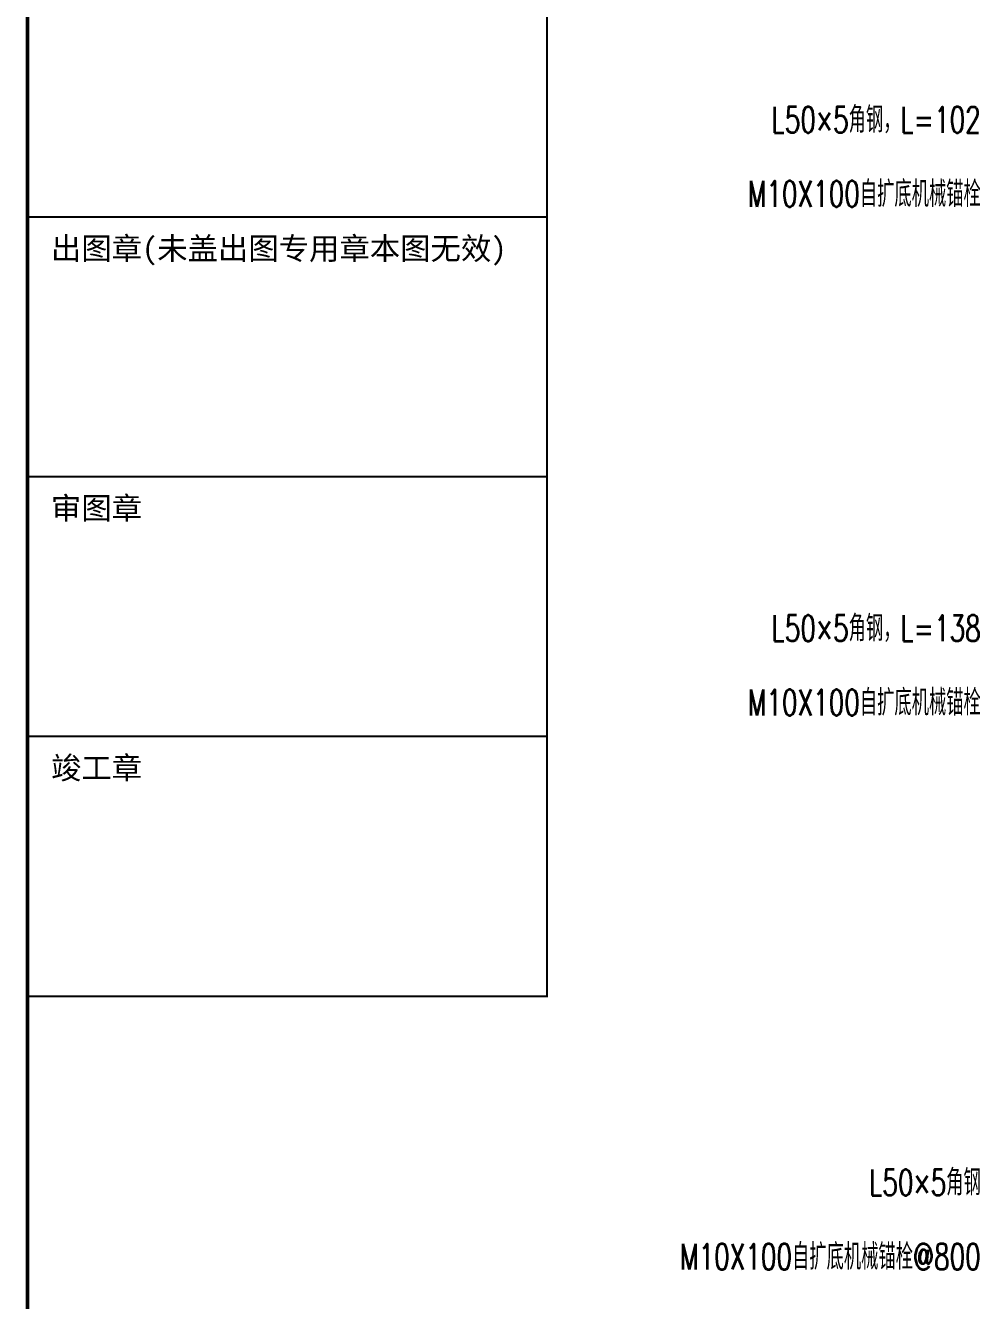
# Model space of a CAD drawing. Extents: x -160106 to 966792, y -663931 to 1550022.
# Drawn here: x -76874 to -76360, y -98954 to -98267 of the extents above; entities that cross this region are included whole.
import ezdxf
from ezdxf.enums import TextEntityAlignment as Align

# ---------------------------------------------------------------- set-up
doc = ezdxf.new("R2010")
doc.units = 0
doc.layers.add('0-cxFrame', color=155, linetype='Continuous')
doc.layers.add('TEXT', color=7, linetype='Continuous')
doc.layers.add('0-cxText', color=131, linetype='Continuous', lineweight=25)
doc.styles.add('cx_tuming', font='simhei.ttf')
doc.styles.add('cx_tuqian1', font='')
doc.styles.add('DHTEXT-1', font='ROMANS.shx', dxfattribs={"width": 0.7, "bigfont": 'CHINESE.shx'})
doc.styles.add('图框宋体', font='', dxfattribs={"width": 0.75})
doc.styles.add('黑体', font='simhei.ttf', dxfattribs={"height": 12})
doc.styles.get('cx_tuqian1').set_extended_font_data('SimSun')
doc.styles.get('图框宋体').set_extended_font_data('SimSun')

# ---------------------------------------------------------------- blocks, each defined once
blk = doc.blocks.new('zjcx_lan_xinxi(Dragon)')
for p, q in [((7000, -10200), (0, -10200)), ((7000, -13700), (0, -13700)), ((7000, -17200), (0, -17200))]:
    blk.add_line(p, q)
at = {"const_width": 25}
blk.add_lwpolyline([(0, -20700), (7000, -20700), (7000, 0), (0, 0)], close=True, dxfattribs=at)
for points in [[(0, -20700), (7000, -20700), (7000, -3200)], [(0, -20700), (7000, -20700)]]:
    blk.add_lwpolyline(points, dxfattribs=at)
at = {"style": '图框宋体'}
for s, p in [('出图章(未盖出图专用章本图无效)', (318, -10771)), ('审图章', (318, -14271)), ('竣工章', (318, -17771))]:
    blk.add_text(s, height=300, dxfattribs=at).set_placement(p)
blk = doc.blocks.new('T-信息(Dragon)')
at = {"layer": '0-cxFrame'}
blk.add_blockref('zjcx_lan_xinxi(Dragon)', (0, 0), dxfattribs=at)
blk = doc.blocks.new('TK22.A2 L(Dragon)')
at = {"layer": '0-cxFrame', "const_width": 0.5}
blk.add_lwpolyline([(-80, 10), (-574, 10), (-574, 410), (-80, 410)], close=True, dxfattribs=at)
at = {"layer": '0-cxFrame', "xscale": 0.01, "yscale": 0.01, "zscale": 0.01}
blk.add_blockref('T-信息(Dragon)', (-574, 410), dxfattribs=at)
at = {"style": '黑体', "flags": 4}
blk.add_attdef('图幅', text='', height=3.3, dxfattribs=at).set_placement((-40, 3), align=Align.RIGHT)
at = {"layer": '0-cxText', "flags": 4}
for tag, height, style, p in [('建设单位', 3.5, 'cx_tuming', (-45, 240)), ('项目名称', 3.5, 'cx_tuming', (-45, 210)), ('子项名称', 3.5, 'cx_tuming', (-45, 180)), ('工程编号', 3.3, 'cx_tuqian1', (-35, 165)), ('图名1', 3.5, 'cx_tuming', (-45, 87)), ('图名2', 3.5, 'cx_tuming', (-45, 79)), ('图名3', 3.5, 'cx_tuming', (-45, 71)), ('出图日期', 3.3, 'cx_tuqian1', (-39, 60)), ('专业', 3.3, 'cx_tuqian1', (-55, 52)), ('图号', 3.3, 'cx_tuqian1', (-55, 44)), ('版次', 3.3, 'cx_tuqian1', (-20, 44))]:
    blk.add_attdef(tag, text='', height=height, dxfattribs=dict(at, style=style)).set_placement(p, align=Align.MIDDLE)
at = {"layer": 'Defpoints', "color": 6, "flags": 4}
for tag, height, style, p in [('tufu', 3.3, '黑体', (-12, 12)), ('dwfname', 4, 'cx_tuqian1', (-80, 3))]:
    blk.add_attdef(tag, text='', height=height, dxfattribs=dict(at, style=style)).set_placement(p, align=Align.RIGHT)

msp = doc.modelspace()

# ---------------------------------------------------------------- block references
at = {"layer": '0-cxFrame', "xscale": 4, "yscale": 4, "zscale": 4}
msp.add_blockref('TK22.A2 L(Dragon)', (-74577.4, -99602.2), dxfattribs=at)

# ---------------------------------------------------------------- texts
at = {"layer": 'TEXT', "ltscale": 40, "style": 'DHTEXT-1', "width": 0.7}
for s, p in [('L50×5角钢，L=102', (-76359.58, -98317.61)), ('M10X100自扩底机械锚栓', (-76359.58, -98357.61)), ('L50×5角钢，L=138', (-76359.58, -98591.79)), ('M10X100自扩底机械锚栓', (-76359.58, -98631.79)), ('L50×5角钢', (-76359.58, -98890.54)), ('M10X100自扩底机械锚栓@800', (-76359.58, -98930.54))]:
    msp.add_text(s, height=14, dxfattribs=at).set_placement(p, align=Align.MIDDLE_RIGHT)

doc.saveas('drawing.dxf')
